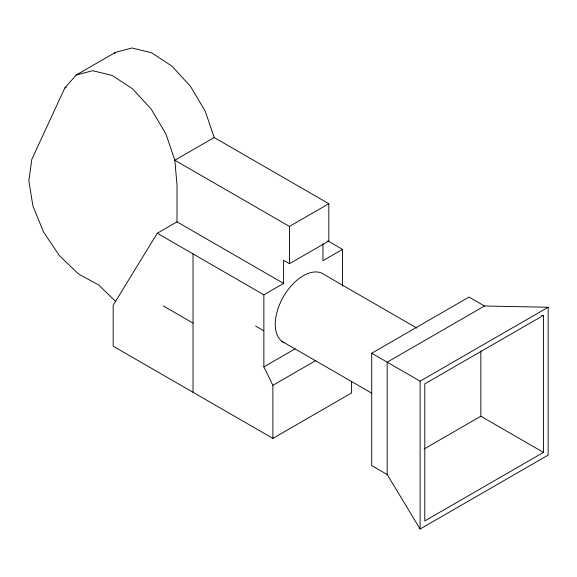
<?xml version="1.0" encoding="UTF-8"?>
<svg xmlns="http://www.w3.org/2000/svg" width="577" height="577" viewBox="0 0 577 577"><rect width="100%" height="100%" fill="white"/><g stroke="black" fill="none" stroke-linecap="round" stroke-linejoin="round"><path stroke-width="0.87" d="M351.581 381.274L351.581 392.966L272.892 438.397L113.179 346.193L113.179 305.226L157.261 233.259L263.862 294.804L283.603 283.401L283.603 260.299L289.466 263.689L328.818 240.977L328.818 203.703L214.19 137.528L205.232 111.217L190.547 86.413L171.917 66.117L151.585 52.767L132.003 47.978L115.53 52.327L76.186 75.039L64.812 88L31.807 159.375L28.85 180.738L32.903 205.924L43.477 231.896L59.301 255.524L78.465 273.952L98.653 284.966L115.458 301.252M114.39 53.618L115.53 52.327M64.812 88L66.355 87.113M214.19 137.528L174.845 160.24L177.002 184.892L177.002 221.857L283.603 283.401M157.261 233.259L177.002 221.857M76.186 75.039L92.659 70.69L112.241 75.479L132.573 88.829L151.203 109.132L165.887 133.929L174.845 160.24L289.466 226.422L328.818 203.703M342.55 286.307L342.55 249.365L322.947 260.689L322.947 243.804M272.892 438.397L272.892 385.313L263.862 366.878L295.027 348.883M272.892 385.313L315.742 360.575M371.718 353.239L469.029 297.054L484.507 305.99L548.15 307.252L548.15 455.102L420.106 529.022L387.196 474.532L371.718 465.603L371.718 353.239L420.106 381.173L548.15 307.252M484.507 305.99L387.196 362.168L387.196 474.532M543.469 315.352L424.787 383.878L424.787 520.923L543.469 452.397L543.469 315.352L541.68 315.569M424.117 448.993L480.85 416.241L543.469 452.397M327.765 240.833L342.55 249.365M416.854 328.097L324.728 274.904A39.611 22.871 -60 0 0 284.057 295.648A39.611 22.871 -60 0 0 284.043 342.702M255.546 326.034L263.862 330.837M281.814 341.259L371.595 393.096M163.248 305.904L193.035 323.098M480.85 350.737L480.85 416.241M420.106 381.173L420.106 529.022M289.466 226.422L289.466 263.689M263.862 294.804L263.862 366.878M193.035 253.909L193.035 392.295"/></g></svg>
